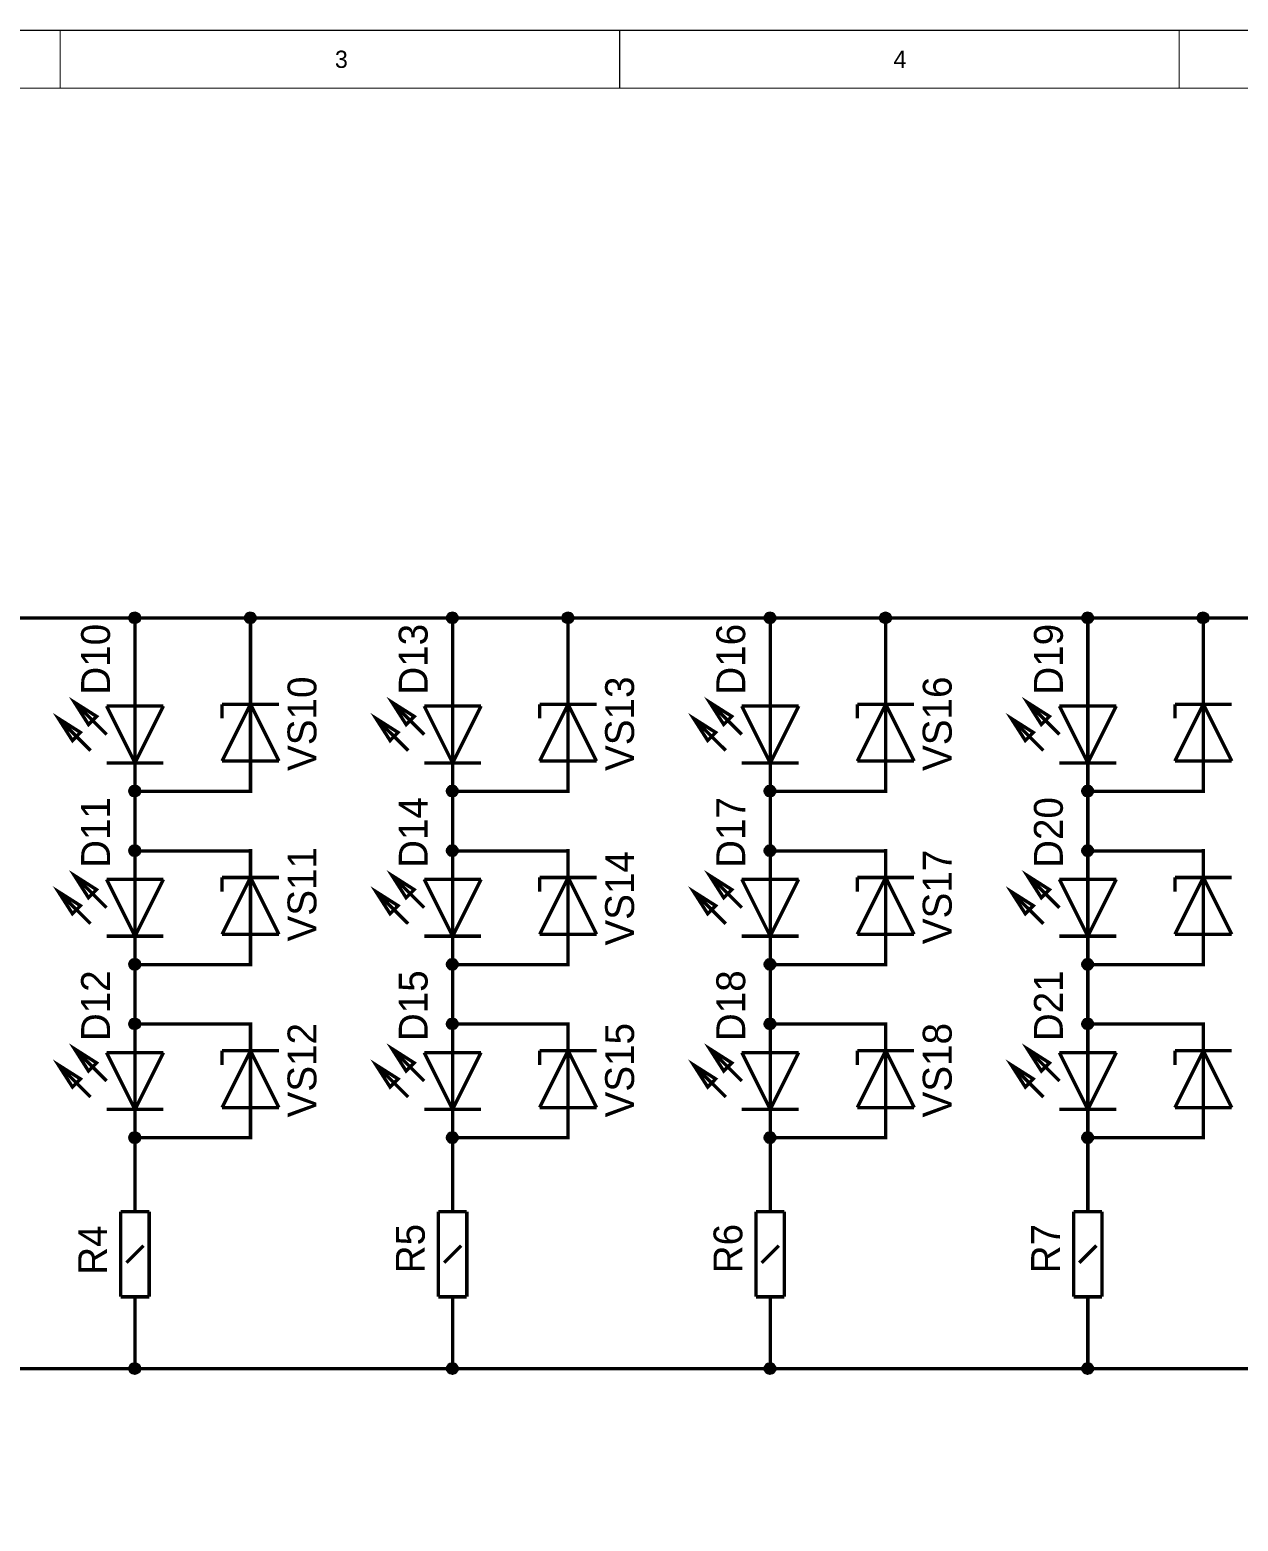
# Model space of a CAD drawing. Header units: millimetres. Extents: x 0 to 394, y 0 to 282.
# Drawn here: x 95.7 to 202, y 150.8 to 282 of the extents above; entities that cross this region are included whole.
import ezdxf

# ---------------------------------------------------------------- set-up
doc = ezdxf.new("R2010")
doc.units = ezdxf.units.MM
doc.layers.add('Sheet', color=255, linetype='Continuous')

msp = doc.modelspace()

# ---------------------------------------------------------------- linework, layer by layer
at = {"layer": 'Sheet'}
for points, const_width in [([(0, 281.94), (393.66, 281.94), (393.66, 0.04), (0, 0.04), (0, 281.94)], 0.0991), ([(98.42, 276.86), (98.42, 281.94)], 0.0991), ([(147.64, 276.86), (147.64, 281.94)], 0.0991), ([(196.85, 276.86), (196.85, 281.94)], 0.0991), ([(5.08, 276.86), (388.58, 276.86), (388.58, 5.12), (5.08, 5.12), (5.08, 276.86)], 0.0991), ([(31.34, 230.24), (49.12, 230.24), (59.28, 230.24), (77.06, 230.24), (87.22, 230.24), (105, 230.24), (115.16, 230.24), (132.94, 230.24), (143.1, 230.24), (160.88, 230.24), (171.04, 230.24), (188.82, 230.24), (198.98, 230.24), (216.76, 230.24), (226.92, 230.24), (244.7, 230.24), (254.86, 230.24), (272.64, 230.24), (282.8, 230.24), (300.58, 230.24), (310.74, 230.24), (310.74, 225.16)], 0.3), ([(105, 225), (105, 230.24)], 0.3), ([(115.16, 230.24), (115.16, 225.16)], 0.3), ([(132.94, 225), (132.94, 230.24)], 0.3), ([(143.1, 230.24), (143.1, 225.16)], 0.3), ([(160.88, 225), (160.88, 230.24)], 0.3), ([(171.04, 230.24), (171.04, 225.16)], 0.3), ([(188.82, 225), (188.82, 230.24)], 0.3), ([(198.98, 230.24), (198.98, 225.16)], 0.3), ([(105, 222.5), (105, 225)], 0.3), ([(115.16, 222.66), (115.16, 225.16)], 0.3), ([(132.94, 222.5), (132.94, 225)], 0.3), ([(143.1, 222.66), (143.1, 225.16)], 0.3), ([(160.88, 222.5), (160.88, 225)], 0.3), ([(171.04, 222.66), (171.04, 225.16)], 0.3), ([(188.82, 222.5), (188.82, 225)], 0.3), ([(198.98, 222.66), (198.98, 225.16)], 0.3), ([(102.5, 220), (99.67, 222.83)], 0.3), ([(100.91, 220.88), (99.67, 222.83)], 0.3), ([(101.62, 221.59), (99.67, 222.83)], 0.3), ([(102.5, 222.5), (107.5, 222.5)], 0.3), ([(102.5, 222.5), (105, 217.5)], 0.3), ([(107.5, 222.5), (105, 217.5)], 0.3), ([(105, 217.5), (105, 222.5)], 0.3), ([(117.66, 222.66), (112.66, 222.66)], 0.3), ([(112.66, 217.66), (115.16, 222.66)], 0.3), ([(112.66, 222.66), (112.66, 221.41)], 0.3), ([(115.16, 217.66), (115.16, 222.66)], 0.3), ([(115.16, 222.66), (117.66, 217.66)], 0.3), ([(130.44, 220), (127.61, 222.83)], 0.3), ([(128.85, 220.88), (127.61, 222.83)], 0.3), ([(129.56, 221.59), (127.61, 222.83)], 0.3), ([(130.44, 222.5), (135.44, 222.5)], 0.3), ([(130.44, 222.5), (132.94, 217.5)], 0.3), ([(135.44, 222.5), (132.94, 217.5)], 0.3), ([(132.94, 217.5), (132.94, 222.5)], 0.3), ([(145.6, 222.66), (140.6, 222.66)], 0.3), ([(140.6, 217.66), (143.1, 222.66)], 0.3), ([(140.6, 222.66), (140.6, 221.41)], 0.3), ([(143.1, 217.66), (143.1, 222.66)], 0.3), ([(143.1, 222.66), (145.6, 217.66)], 0.3), ([(158.38, 220), (155.55, 222.83)], 0.3), ([(156.79, 220.88), (155.55, 222.83)], 0.3), ([(157.5, 221.59), (155.55, 222.83)], 0.3), ([(158.38, 222.5), (163.38, 222.5)], 0.3), ([(158.38, 222.5), (160.88, 217.5)], 0.3), ([(163.38, 222.5), (160.88, 217.5)], 0.3), ([(160.88, 217.5), (160.88, 222.5)], 0.3), ([(173.54, 222.66), (168.54, 222.66)], 0.3), ([(168.54, 217.66), (171.04, 222.66)], 0.3), ([(168.54, 222.66), (168.54, 221.41)], 0.3), ([(171.04, 217.66), (171.04, 222.66)], 0.3), ([(171.04, 222.66), (173.54, 217.66)], 0.3), ([(186.32, 220), (183.49, 222.83)], 0.3), ([(184.73, 220.88), (183.49, 222.83)], 0.3), ([(185.44, 221.59), (183.49, 222.83)], 0.3), ([(186.32, 222.5), (191.32, 222.5)], 0.3), ([(186.32, 222.5), (188.82, 217.5)], 0.3), ([(191.32, 222.5), (188.82, 217.5)], 0.3), ([(188.82, 217.5), (188.82, 222.5)], 0.3), ([(201.48, 222.66), (196.48, 222.66)], 0.3), ([(196.48, 217.66), (198.98, 222.66)], 0.3), ([(196.48, 222.66), (196.48, 221.41)], 0.3), ([(198.98, 217.66), (198.98, 222.66)], 0.3), ([(198.98, 222.66), (201.48, 217.66)], 0.3), ([(101.09, 218.59), (98.26, 221.41)], 0.3), ([(100.2, 220.18), (98.26, 221.41)], 0.3), ([(99.5, 219.47), (98.26, 221.41)], 0.3), ([(129.03, 218.59), (126.2, 221.41)], 0.3), ([(128.14, 220.18), (126.2, 221.41)], 0.3), ([(127.44, 219.47), (126.2, 221.41)], 0.3), ([(156.97, 218.59), (154.14, 221.41)], 0.3), ([(156.08, 220.18), (154.14, 221.41)], 0.3), ([(155.38, 219.47), (154.14, 221.41)], 0.3), ([(184.91, 218.59), (182.08, 221.41)], 0.3), ([(184.02, 220.18), (182.08, 221.41)], 0.3), ([(183.32, 219.47), (182.08, 221.41)], 0.3), ([(117.66, 217.66), (112.66, 217.66)], 0.3), ([(115.16, 217.66), (115.16, 215.16)], 0.3), ([(145.6, 217.66), (140.6, 217.66)], 0.3), ([(143.1, 217.66), (143.1, 215.16)], 0.3), ([(173.54, 217.66), (168.54, 217.66)], 0.3), ([(171.04, 217.66), (171.04, 215.16)], 0.3), ([(201.48, 217.66), (196.48, 217.66)], 0.3), ([(198.98, 217.66), (198.98, 215.16)], 0.3), ([(102.5, 217.5), (107.5, 217.5)], 0.3), ([(105, 217.5), (105, 215)], 0.3), ([(130.44, 217.5), (135.44, 217.5)], 0.3), ([(132.94, 217.5), (132.94, 215)], 0.3), ([(158.38, 217.5), (163.38, 217.5)], 0.3), ([(160.88, 217.5), (160.88, 215)], 0.3), ([(186.32, 217.5), (191.32, 217.5)], 0.3), ([(188.82, 217.5), (188.82, 215)], 0.3), ([(115.16, 209.92), (115.16, 209.76), (105, 209.76), (105, 215), (115.16, 215), (115.16, 215.16)], 0.3), ([(143.1, 209.92), (143.1, 209.76), (132.94, 209.76), (132.94, 215), (143.1, 215), (143.1, 215.16)], 0.3), ([(171.04, 209.92), (171.04, 209.76), (160.88, 209.76), (160.88, 215), (171.04, 215), (171.04, 215.16)], 0.3), ([(198.98, 209.92), (198.98, 209.76), (188.82, 209.76), (188.82, 215), (198.98, 215), (198.98, 215.16)], 0.3), ([(115.16, 207.42), (115.16, 209.92)], 0.3), ([(143.1, 207.42), (143.1, 209.92)], 0.3), ([(171.04, 207.42), (171.04, 209.92)], 0.3), ([(198.98, 207.42), (198.98, 209.92)], 0.3), ([(105, 207.26), (105, 209.76)], 0.3), ([(132.94, 207.26), (132.94, 209.76)], 0.3), ([(160.88, 207.26), (160.88, 209.76)], 0.3), ([(188.82, 207.26), (188.82, 209.76)], 0.3), ([(102.5, 204.76), (99.67, 207.59)], 0.3), ([(100.91, 205.64), (99.67, 207.59)], 0.3), ([(101.62, 206.35), (99.67, 207.59)], 0.3), ([(102.5, 207.26), (107.5, 207.26)], 0.3), ([(102.5, 207.26), (105, 202.26)], 0.3), ([(107.5, 207.26), (105, 202.26)], 0.3), ([(105, 202.26), (105, 207.26)], 0.3), ([(117.66, 207.42), (112.66, 207.42)], 0.3), ([(112.66, 202.42), (115.16, 207.42)], 0.3), ([(112.66, 207.42), (112.66, 206.17)], 0.3), ([(115.16, 202.42), (115.16, 207.42)], 0.3), ([(115.16, 207.42), (117.66, 202.42)], 0.3), ([(130.44, 204.76), (127.61, 207.59)], 0.3), ([(128.85, 205.64), (127.61, 207.59)], 0.3), ([(129.56, 206.35), (127.61, 207.59)], 0.3), ([(130.44, 207.26), (135.44, 207.26)], 0.3), ([(130.44, 207.26), (132.94, 202.26)], 0.3), ([(135.44, 207.26), (132.94, 202.26)], 0.3), ([(132.94, 202.26), (132.94, 207.26)], 0.3), ([(145.6, 207.42), (140.6, 207.42)], 0.3), ([(140.6, 202.42), (143.1, 207.42)], 0.3), ([(140.6, 207.42), (140.6, 206.17)], 0.3), ([(143.1, 202.42), (143.1, 207.42)], 0.3), ([(143.1, 207.42), (145.6, 202.42)], 0.3), ([(158.38, 204.76), (155.55, 207.59)], 0.3), ([(156.79, 205.64), (155.55, 207.59)], 0.3), ([(157.5, 206.35), (155.55, 207.59)], 0.3), ([(158.38, 207.26), (163.38, 207.26)], 0.3), ([(158.38, 207.26), (160.88, 202.26)], 0.3), ([(163.38, 207.26), (160.88, 202.26)], 0.3), ([(160.88, 202.26), (160.88, 207.26)], 0.3), ([(173.54, 207.42), (168.54, 207.42)], 0.3), ([(168.54, 202.42), (171.04, 207.42)], 0.3), ([(168.54, 207.42), (168.54, 206.17)], 0.3), ([(171.04, 202.42), (171.04, 207.42)], 0.3), ([(171.04, 207.42), (173.54, 202.42)], 0.3), ([(186.32, 204.76), (183.49, 207.59)], 0.3), ([(184.73, 205.64), (183.49, 207.59)], 0.3), ([(185.44, 206.35), (183.49, 207.59)], 0.3), ([(186.32, 207.26), (191.32, 207.26)], 0.3), ([(186.32, 207.26), (188.82, 202.26)], 0.3), ([(191.32, 207.26), (188.82, 202.26)], 0.3), ([(188.82, 202.26), (188.82, 207.26)], 0.3), ([(201.48, 207.42), (196.48, 207.42)], 0.3), ([(196.48, 202.42), (198.98, 207.42)], 0.3), ([(196.48, 207.42), (196.48, 206.17)], 0.3), ([(198.98, 202.42), (198.98, 207.42)], 0.3), ([(198.98, 207.42), (201.48, 202.42)], 0.3), ([(101.09, 203.35), (98.26, 206.17)], 0.3), ([(100.2, 204.94), (98.26, 206.17)], 0.3), ([(99.5, 204.23), (98.26, 206.17)], 0.3), ([(129.03, 203.35), (126.2, 206.17)], 0.3), ([(128.14, 204.94), (126.2, 206.17)], 0.3), ([(127.44, 204.23), (126.2, 206.17)], 0.3), ([(156.97, 203.35), (154.14, 206.17)], 0.3), ([(156.08, 204.94), (154.14, 206.17)], 0.3), ([(155.38, 204.23), (154.14, 206.17)], 0.3), ([(184.91, 203.35), (182.08, 206.17)], 0.3), ([(184.02, 204.94), (182.08, 206.17)], 0.3), ([(183.32, 204.23), (182.08, 206.17)], 0.3), ([(102.5, 202.26), (107.5, 202.26)], 0.3), ([(105, 202.26), (105, 199.76)], 0.3), ([(117.66, 202.42), (112.66, 202.42)], 0.3), ([(115.16, 202.42), (115.16, 199.92)], 0.3), ([(130.44, 202.26), (135.44, 202.26)], 0.3), ([(132.94, 202.26), (132.94, 199.76)], 0.3), ([(145.6, 202.42), (140.6, 202.42)], 0.3), ([(143.1, 202.42), (143.1, 199.92)], 0.3), ([(158.38, 202.26), (163.38, 202.26)], 0.3), ([(160.88, 202.26), (160.88, 199.76)], 0.3), ([(173.54, 202.42), (168.54, 202.42)], 0.3), ([(171.04, 202.42), (171.04, 199.92)], 0.3), ([(186.32, 202.26), (191.32, 202.26)], 0.3), ([(188.82, 202.26), (188.82, 199.76)], 0.3), ([(201.48, 202.42), (196.48, 202.42)], 0.3), ([(198.98, 202.42), (198.98, 199.92)], 0.3), ([(115.16, 194.68), (115.16, 194.52), (105, 194.52), (105, 199.76), (115.16, 199.76), (115.16, 199.92)], 0.3), ([(143.1, 194.68), (143.1, 194.52), (132.94, 194.52), (132.94, 199.76), (143.1, 199.76), (143.1, 199.92)], 0.3), ([(171.04, 194.68), (171.04, 194.52), (160.88, 194.52), (160.88, 199.76), (171.04, 199.76), (171.04, 199.92)], 0.3), ([(198.98, 194.68), (198.98, 194.52), (188.82, 194.52), (188.82, 199.76), (198.98, 199.76), (198.98, 199.92)], 0.3), ([(105, 192.02), (105, 194.52)], 0.3), ([(115.16, 192.18), (115.16, 194.68)], 0.3), ([(132.94, 192.02), (132.94, 194.52)], 0.3), ([(143.1, 192.18), (143.1, 194.68)], 0.3), ([(160.88, 192.02), (160.88, 194.52)], 0.3), ([(171.04, 192.18), (171.04, 194.68)], 0.3), ([(188.82, 192.02), (188.82, 194.52)], 0.3), ([(198.98, 192.18), (198.98, 194.68)], 0.3), ([(102.5, 189.52), (99.67, 192.35)], 0.3), ([(100.91, 190.4), (99.67, 192.35)], 0.3), ([(101.62, 191.11), (99.67, 192.35)], 0.3), ([(102.5, 192.02), (107.5, 192.02)], 0.3), ([(102.5, 192.02), (105, 187.02)], 0.3), ([(107.5, 192.02), (105, 187.02)], 0.3), ([(105, 187.02), (105, 192.02)], 0.3), ([(117.66, 192.18), (112.66, 192.18)], 0.3), ([(112.66, 187.18), (115.16, 192.18)], 0.3), ([(112.66, 192.18), (112.66, 190.93)], 0.3), ([(115.16, 187.18), (115.16, 192.18)], 0.3), ([(115.16, 192.18), (117.66, 187.18)], 0.3), ([(130.44, 189.52), (127.61, 192.35)], 0.3), ([(128.85, 190.4), (127.61, 192.35)], 0.3), ([(129.56, 191.11), (127.61, 192.35)], 0.3), ([(130.44, 192.02), (135.44, 192.02)], 0.3), ([(130.44, 192.02), (132.94, 187.02)], 0.3), ([(135.44, 192.02), (132.94, 187.02)], 0.3), ([(132.94, 187.02), (132.94, 192.02)], 0.3), ([(145.6, 192.18), (140.6, 192.18)], 0.3), ([(140.6, 187.18), (143.1, 192.18)], 0.3), ([(140.6, 192.18), (140.6, 190.93)], 0.3), ([(143.1, 187.18), (143.1, 192.18)], 0.3), ([(143.1, 192.18), (145.6, 187.18)], 0.3), ([(158.38, 189.52), (155.55, 192.35)], 0.3), ([(156.79, 190.4), (155.55, 192.35)], 0.3), ([(157.5, 191.11), (155.55, 192.35)], 0.3), ([(158.38, 192.02), (163.38, 192.02)], 0.3), ([(158.38, 192.02), (160.88, 187.02)], 0.3), ([(163.38, 192.02), (160.88, 187.02)], 0.3), ([(160.88, 187.02), (160.88, 192.02)], 0.3), ([(173.54, 192.18), (168.54, 192.18)], 0.3), ([(168.54, 187.18), (171.04, 192.18)], 0.3), ([(168.54, 192.18), (168.54, 190.93)], 0.3), ([(171.04, 187.18), (171.04, 192.18)], 0.3), ([(171.04, 192.18), (173.54, 187.18)], 0.3), ([(186.32, 189.52), (183.49, 192.35)], 0.3), ([(184.73, 190.4), (183.49, 192.35)], 0.3), ([(185.44, 191.11), (183.49, 192.35)], 0.3), ([(186.32, 192.02), (191.32, 192.02)], 0.3), ([(186.32, 192.02), (188.82, 187.02)], 0.3), ([(191.32, 192.02), (188.82, 187.02)], 0.3), ([(188.82, 187.02), (188.82, 192.02)], 0.3), ([(201.48, 192.18), (196.48, 192.18)], 0.3), ([(196.48, 187.18), (198.98, 192.18)], 0.3), ([(196.48, 192.18), (196.48, 190.93)], 0.3), ([(198.98, 187.18), (198.98, 192.18)], 0.3), ([(198.98, 192.18), (201.48, 187.18)], 0.3), ([(101.09, 188.11), (98.26, 190.93)], 0.3), ([(100.2, 189.7), (98.26, 190.93)], 0.3), ([(99.5, 188.99), (98.26, 190.93)], 0.3), ([(129.03, 188.11), (126.2, 190.93)], 0.3), ([(128.14, 189.7), (126.2, 190.93)], 0.3), ([(127.44, 188.99), (126.2, 190.93)], 0.3), ([(156.97, 188.11), (154.14, 190.93)], 0.3), ([(156.08, 189.7), (154.14, 190.93)], 0.3), ([(155.38, 188.99), (154.14, 190.93)], 0.3), ([(184.91, 188.11), (182.08, 190.93)], 0.3), ([(184.02, 189.7), (182.08, 190.93)], 0.3), ([(183.32, 188.99), (182.08, 190.93)], 0.3), ([(102.5, 187.02), (107.5, 187.02)], 0.3), ([(105, 187.02), (105, 184.52)], 0.3), ([(117.66, 187.18), (112.66, 187.18)], 0.3), ([(115.16, 187.18), (115.16, 184.68)], 0.3), ([(130.44, 187.02), (135.44, 187.02)], 0.3), ([(132.94, 187.02), (132.94, 184.52)], 0.3), ([(145.6, 187.18), (140.6, 187.18)], 0.3), ([(143.1, 187.18), (143.1, 184.68)], 0.3), ([(158.38, 187.02), (163.38, 187.02)], 0.3), ([(160.88, 187.02), (160.88, 184.52)], 0.3), ([(173.54, 187.18), (168.54, 187.18)], 0.3), ([(171.04, 187.18), (171.04, 184.68)], 0.3), ([(186.32, 187.02), (191.32, 187.02)], 0.3), ([(188.82, 187.02), (188.82, 184.52)], 0.3), ([(201.48, 187.18), (196.48, 187.18)], 0.3), ([(198.98, 187.18), (198.98, 184.68)], 0.3), ([(115.16, 184.68), (115.16, 184.52), (105, 184.52), (105, 179.28)], 0.3), ([(143.1, 184.68), (143.1, 184.52), (132.94, 184.52), (132.94, 179.28)], 0.3), ([(171.04, 184.68), (171.04, 184.52), (160.88, 184.52), (160.88, 179.28)], 0.3), ([(198.98, 184.68), (198.98, 184.52), (188.82, 184.52), (188.82, 179.28)], 0.3), ([(105, 178.03), (105, 179.28)], 0.3), ([(132.94, 178.03), (132.94, 179.28)], 0.3), ([(160.88, 178.03), (160.88, 179.28)], 0.3), ([(188.82, 178.03), (188.82, 179.28)], 0.3), ([(103.75, 170.53), (103.75, 178.03)], 0.3), ([(103.75, 178.03), (106.25, 178.03)], 0.3), ([(106.25, 178.03), (106.25, 170.53)], 0.3), ([(131.69, 170.53), (131.69, 178.03)], 0.3), ([(131.69, 178.03), (134.19, 178.03)], 0.3), ([(134.19, 178.03), (134.19, 170.53)], 0.3), ([(159.63, 170.53), (159.63, 178.03)], 0.3), ([(159.63, 178.03), (162.13, 178.03)], 0.3), ([(162.13, 178.03), (162.13, 170.53)], 0.3), ([(187.57, 170.53), (187.57, 178.03)], 0.3), ([(187.57, 178.03), (190.07, 178.03)], 0.3), ([(190.07, 178.03), (190.07, 170.53)], 0.3), ([(104.25, 173.53), (105.75, 175.03)], 0.3), ([(132.19, 173.53), (133.69, 175.03)], 0.3), ([(160.13, 173.53), (161.63, 175.03)], 0.3), ([(188.07, 173.53), (189.57, 175.03)], 0.3), ([(106.25, 170.53), (103.75, 170.53)], 0.3), ([(105, 170.53), (105, 169.28)], 0.3), ([(134.19, 170.53), (131.69, 170.53)], 0.3), ([(132.94, 170.53), (132.94, 169.28)], 0.3), ([(162.13, 170.53), (159.63, 170.53)], 0.3), ([(160.88, 170.53), (160.88, 169.28)], 0.3), ([(190.07, 170.53), (187.57, 170.53)], 0.3), ([(188.82, 170.53), (188.82, 169.28)], 0.3), ([(300.58, 169.28), (300.58, 164.2), (272.64, 164.2), (244.7, 164.2), (216.76, 164.2), (188.82, 164.2), (160.88, 164.2), (132.94, 164.2), (105, 164.2), (77.06, 164.2), (49.12, 164.2), (21.18, 164.2), (21.18, 169.28)], 0.3), ([(105, 169.28), (105, 164.2)], 0.3), ([(132.94, 169.28), (132.94, 164.2)], 0.3), ([(160.88, 169.28), (160.88, 164.2)], 0.3), ([(188.82, 169.28), (188.82, 164.2)], 0.3)]:
    msp.add_lwpolyline(points, dxfattribs=dict(at, const_width=const_width))
at = {"layer": 'Sheet', "const_width": 0.508}
for points in [[(104.75, 230.24, 1), (105.25, 230.24, 1)], [(114.91, 230.24, 1), (115.41, 230.24, 1)], [(132.69, 230.24, 1), (133.19, 230.24, 1)], [(142.85, 230.24, 1), (143.35, 230.24, 1)], [(160.63, 230.24, 1), (161.13, 230.24, 1)], [(170.79, 230.24, 1), (171.29, 230.24, 1)], [(188.57, 230.24, 1), (189.07, 230.24, 1)], [(198.73, 230.24, 1), (199.23, 230.24, 1)], [(104.75, 215, 1), (105.25, 215, 1)], [(132.69, 215, 1), (133.19, 215, 1)], [(160.63, 215, 1), (161.13, 215, 1)], [(188.57, 215, 1), (189.07, 215, 1)], [(104.75, 209.76, 1), (105.25, 209.76, 1)], [(132.69, 209.76, 1), (133.19, 209.76, 1)], [(160.63, 209.76, 1), (161.13, 209.76, 1)], [(188.57, 209.76, 1), (189.07, 209.76, 1)], [(104.75, 199.76, 1), (105.25, 199.76, 1)], [(132.69, 199.76, 1), (133.19, 199.76, 1)], [(160.63, 199.76, 1), (161.13, 199.76, 1)], [(188.57, 199.76, 1), (189.07, 199.76, 1)], [(104.75, 194.52, 1), (105.25, 194.52, 1)], [(132.69, 194.52, 1), (133.19, 194.52, 1)], [(160.63, 194.52, 1), (161.13, 194.52, 1)], [(188.57, 194.52, 1), (189.07, 194.52, 1)], [(104.75, 184.52, 1), (105.25, 184.52, 1)], [(132.69, 184.52, 1), (133.19, 184.52, 1)], [(160.63, 184.52, 1), (161.13, 184.52, 1)], [(188.57, 184.52, 1), (189.07, 184.52, 1)], [(104.75, 164.2, 1), (105.25, 164.2, 1)], [(132.69, 164.2, 1), (133.19, 164.2, 1)], [(160.63, 164.2, 1), (161.13, 164.2, 1)], [(188.57, 164.2, 1), (189.07, 164.2, 1)]]:
    msp.add_lwpolyline(points, format="xyb", close=True, dxfattribs=at)
at = {"layer": 'Sheet', "const_width": 0.3}
for points in [[(101.62, 221.59), (100.91, 220.88), (99.67, 222.83), (101.62, 221.59)], [(99.67, 222.83), (100.91, 220.88), (101.62, 221.59), (99.67, 222.83)], [(129.56, 221.59), (128.85, 220.88), (127.61, 222.83), (129.56, 221.59)], [(127.61, 222.83), (128.85, 220.88), (129.56, 221.59), (127.61, 222.83)], [(157.5, 221.59), (156.79, 220.88), (155.55, 222.83), (157.5, 221.59)], [(155.55, 222.83), (156.79, 220.88), (157.5, 221.59), (155.55, 222.83)], [(185.44, 221.59), (184.73, 220.88), (183.49, 222.83), (185.44, 221.59)], [(183.49, 222.83), (184.73, 220.88), (185.44, 221.59), (183.49, 222.83)], [(100.2, 220.18), (99.5, 219.47), (98.26, 221.41), (100.2, 220.18)], [(98.26, 221.41), (99.5, 219.47), (100.2, 220.18), (98.26, 221.41)], [(128.14, 220.18), (127.44, 219.47), (126.2, 221.41), (128.14, 220.18)], [(126.2, 221.41), (127.44, 219.47), (128.14, 220.18), (126.2, 221.41)], [(156.08, 220.18), (155.38, 219.47), (154.14, 221.41), (156.08, 220.18)], [(154.14, 221.41), (155.38, 219.47), (156.08, 220.18), (154.14, 221.41)], [(184.02, 220.18), (183.32, 219.47), (182.08, 221.41), (184.02, 220.18)], [(182.08, 221.41), (183.32, 219.47), (184.02, 220.18), (182.08, 221.41)], [(101.62, 206.35), (100.91, 205.64), (99.67, 207.59), (101.62, 206.35)], [(99.67, 207.59), (100.91, 205.64), (101.62, 206.35), (99.67, 207.59)], [(129.56, 206.35), (128.85, 205.64), (127.61, 207.59), (129.56, 206.35)], [(127.61, 207.59), (128.85, 205.64), (129.56, 206.35), (127.61, 207.59)], [(157.5, 206.35), (156.79, 205.64), (155.55, 207.59), (157.5, 206.35)], [(155.55, 207.59), (156.79, 205.64), (157.5, 206.35), (155.55, 207.59)], [(185.44, 206.35), (184.73, 205.64), (183.49, 207.59), (185.44, 206.35)], [(183.49, 207.59), (184.73, 205.64), (185.44, 206.35), (183.49, 207.59)], [(100.2, 204.94), (99.5, 204.23), (98.26, 206.17), (100.2, 204.94)], [(98.26, 206.17), (99.5, 204.23), (100.2, 204.94), (98.26, 206.17)], [(128.14, 204.94), (127.44, 204.23), (126.2, 206.17), (128.14, 204.94)], [(126.2, 206.17), (127.44, 204.23), (128.14, 204.94), (126.2, 206.17)], [(156.08, 204.94), (155.38, 204.23), (154.14, 206.17), (156.08, 204.94)], [(154.14, 206.17), (155.38, 204.23), (156.08, 204.94), (154.14, 206.17)], [(184.02, 204.94), (183.32, 204.23), (182.08, 206.17), (184.02, 204.94)], [(182.08, 206.17), (183.32, 204.23), (184.02, 204.94), (182.08, 206.17)], [(101.62, 191.11), (100.91, 190.4), (99.67, 192.35), (101.62, 191.11)], [(99.67, 192.35), (100.91, 190.4), (101.62, 191.11), (99.67, 192.35)], [(129.56, 191.11), (128.85, 190.4), (127.61, 192.35), (129.56, 191.11)], [(127.61, 192.35), (128.85, 190.4), (129.56, 191.11), (127.61, 192.35)], [(157.5, 191.11), (156.79, 190.4), (155.55, 192.35), (157.5, 191.11)], [(155.55, 192.35), (156.79, 190.4), (157.5, 191.11), (155.55, 192.35)], [(185.44, 191.11), (184.73, 190.4), (183.49, 192.35), (185.44, 191.11)], [(183.49, 192.35), (184.73, 190.4), (185.44, 191.11), (183.49, 192.35)], [(100.2, 189.7), (99.5, 188.99), (98.26, 190.93), (100.2, 189.7)], [(98.26, 190.93), (99.5, 188.99), (100.2, 189.7), (98.26, 190.93)], [(128.14, 189.7), (127.44, 188.99), (126.2, 190.93), (128.14, 189.7)], [(126.2, 190.93), (127.44, 188.99), (128.14, 189.7), (126.2, 190.93)], [(156.08, 189.7), (155.38, 188.99), (154.14, 190.93), (156.08, 189.7)], [(154.14, 190.93), (155.38, 188.99), (156.08, 189.7), (154.14, 190.93)], [(184.02, 189.7), (183.32, 188.99), (182.08, 190.93), (184.02, 189.7)], [(182.08, 190.93), (183.32, 188.99), (184.02, 189.7), (182.08, 190.93)]]:
    msp.add_lwpolyline(points, close=True, dxfattribs=at)
at = {"layer": 'Sheet'}
for centre, ratio in [((104.98, 230.26), 0.999922), ((104.98, 230.26), 0.999922), ((104.98, 230.26), 0.999922), ((104.98, 230.26), 0.999922), ((115.14, 230.26), 0.999922), ((115.14, 230.26), 0.999922), ((115.14, 230.26), 0.999922), ((115.14, 230.26), 0.999922), ((132.92, 230.26), 0.999922), ((132.92, 230.26), 0.999922), ((132.92, 230.26), 0.999922), ((132.92, 230.26), 0.999922), ((143.08, 230.26), 0.999922), ((143.08, 230.26), 0.999922), ((143.08, 230.26), 0.999922), ((143.08, 230.26), 0.999922), ((160.86, 230.26), 0.999922), ((160.86, 230.26), 0.999922), ((160.86, 230.26), 0.999922), ((160.86, 230.26), 0.999922), ((171.02, 230.26), 0.999922), ((171.02, 230.26), 0.999922), ((171.02, 230.26), 0.999922), ((171.02, 230.26), 0.999922), ((188.8, 230.26), 0.999922), ((188.8, 230.26), 0.999922), ((188.8, 230.26), 0.999922), ((188.8, 230.26), 0.999922), ((198.96, 230.26), 0.999901), ((198.96, 230.26), 0.999901), ((198.96, 230.26), 0.999901), ((198.96, 230.26), 0.999901), ((104.98, 215.02), 0.999922), ((104.98, 215.02), 0.999922), ((104.98, 215.02), 0.999922), ((104.98, 215.02), 0.999922), ((104.98, 215.02), 0.999922), ((132.92, 215.02), 0.999922), ((132.92, 215.02), 0.999922), ((132.92, 215.02), 0.999922), ((132.92, 215.02), 0.999922), ((132.92, 215.02), 0.999922), ((160.86, 215.02), 0.999922), ((160.86, 215.02), 0.999922), ((160.86, 215.02), 0.999922), ((160.86, 215.02), 0.999922), ((160.86, 215.02), 0.999922), ((188.8, 215.02), 0.999922), ((188.8, 215.02), 0.999922), ((188.8, 215.02), 0.999922), ((188.8, 215.02), 0.999922), ((188.8, 215.02), 0.999922), ((104.98, 209.78), 0.999922), ((104.98, 209.78), 0.999922), ((104.98, 209.78), 0.999922), ((104.98, 209.78), 0.999922), ((104.98, 209.78), 0.999922), ((132.92, 209.78), 0.999922), ((132.92, 209.78), 0.999922), ((132.92, 209.78), 0.999922), ((132.92, 209.78), 0.999922), ((132.92, 209.78), 0.999922), ((160.86, 209.78), 0.999922), ((160.86, 209.78), 0.999922), ((160.86, 209.78), 0.999922), ((160.86, 209.78), 0.999922), ((160.86, 209.78), 0.999922), ((188.8, 209.78), 0.999922), ((188.8, 209.78), 0.999922), ((188.8, 209.78), 0.999922), ((188.8, 209.78), 0.999922), ((188.8, 209.78), 0.999922), ((104.98, 199.78), 0.999922), ((104.98, 199.78), 0.999922), ((104.98, 199.78), 0.999922), ((104.98, 199.78), 0.999922), ((104.98, 199.78), 0.999922), ((132.92, 199.78), 0.999922), ((132.92, 199.78), 0.999922), ((132.92, 199.78), 0.999922), ((132.92, 199.78), 0.999922), ((132.92, 199.78), 0.999922), ((160.86, 199.78), 0.999922), ((160.86, 199.78), 0.999922), ((160.86, 199.78), 0.999922), ((160.86, 199.78), 0.999922), ((160.86, 199.78), 0.999922), ((188.8, 199.78), 0.999922), ((188.8, 199.78), 0.999922), ((188.8, 199.78), 0.999922), ((188.8, 199.78), 0.999922), ((188.8, 199.78), 0.999922), ((104.98, 194.54), 0.999927), ((104.98, 194.54), 0.999927), ((104.98, 194.54), 0.999927), ((104.98, 194.54), 0.999927), ((104.98, 194.54), 0.999927), ((132.92, 194.54), 0.999927), ((132.92, 194.54), 0.999927), ((132.92, 194.54), 0.999927), ((132.92, 194.54), 0.999927), ((132.92, 194.54), 0.999927), ((160.86, 194.54), 0.999927), ((160.86, 194.54), 0.999927), ((160.86, 194.54), 0.999927), ((160.86, 194.54), 0.999927), ((160.86, 194.54), 0.999927), ((188.8, 194.54), 0.999927), ((188.8, 194.54), 0.999927), ((188.8, 194.54), 0.999927), ((188.8, 194.54), 0.999927), ((188.8, 194.54), 0.999927), ((104.98, 184.54), 0.999917), ((104.98, 184.54), 0.999917), ((104.98, 184.54), 0.999917), ((104.98, 184.54), 0.999917), ((104.98, 184.54), 0.999917), ((132.92, 184.54), 0.999917), ((132.92, 184.54), 0.999917), ((132.92, 184.54), 0.999917), ((132.92, 184.54), 0.999917), ((132.92, 184.54), 0.999917), ((160.86, 184.54), 0.999917), ((160.86, 184.54), 0.999917), ((160.86, 184.54), 0.999917), ((160.86, 184.54), 0.999917), ((160.86, 184.54), 0.999917), ((188.8, 184.54), 0.999917), ((188.8, 184.54), 0.999917), ((188.8, 184.54), 0.999917), ((188.8, 184.54), 0.999917), ((188.8, 184.54), 0.999917), ((104.98, 164.22), 0.999927), ((104.98, 164.22), 0.999927), ((104.98, 164.22), 0.999927), ((104.98, 164.22), 0.999927), ((132.92, 164.22), 0.999927), ((132.92, 164.22), 0.999927), ((132.92, 164.22), 0.999927), ((132.92, 164.22), 0.999927), ((160.86, 164.22), 0.999927), ((160.86, 164.22), 0.999927), ((160.86, 164.22), 0.999927), ((160.86, 164.22), 0.999927), ((188.8, 164.22), 0.999927), ((188.8, 164.22), 0.999927), ((188.8, 164.22), 0.999927), ((188.8, 164.22), 0.999927)]:
    msp.add_ellipse(centre, major_axis=(0, 0.487), ratio=ratio, dxfattribs=at)

# ---------------------------------------------------------------- texts
for s, p in [('3', (122.59, 278.64)), ('4', (171.73, 278.64))]:
    msp.add_text(s, height=1.52, dxfattribs=at).set_placement(p)
for s, p in [('D10', (102.8, 223.5)), ('D13', (130.74, 223.5)), ('D16', (158.68, 223.5)), ('D19', (186.62, 223.5)), ('VS10', (120.96, 216.79)), ('VS13', (148.9, 216.79)), ('VS16', (176.84, 216.79)), ('D11', (102.8, 208.26)), ('D14', (130.74, 208.26)), ('D17', (158.68, 208.26)), ('D20', (186.62, 208.26)), ('VS11', (120.96, 201.79)), ('VS14', (148.9, 201.43)), ('VS17', (176.84, 201.55)), ('D12', (102.8, 193.02)), ('D15', (130.74, 193.02)), ('D18', (158.68, 193.02)), ('D21', (186.62, 193.02)), ('VS12', (120.96, 186.31)), ('VS15', (148.9, 186.31)), ('VS18', (176.84, 186.31)), ('R4', (102.55, 172.47)), ('R5', (130.49, 172.6)), ('R6', (158.43, 172.6)), ('R7', (186.37, 172.6))]:
    msp.add_text(s, height=2.54, rotation=90, dxfattribs=at).set_placement(p)

doc.saveas('drawing.dxf')
